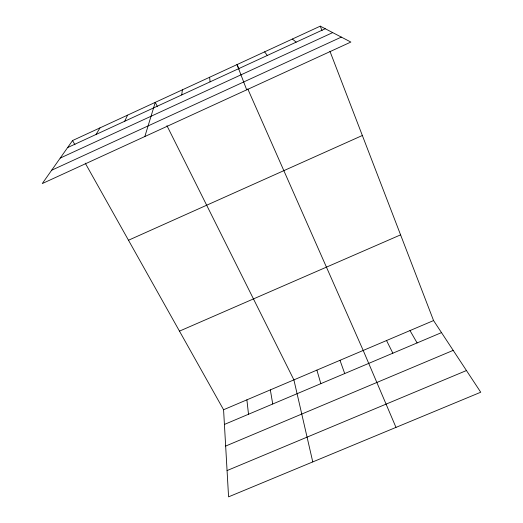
<?xml version="1.0" encoding="UTF-8"?>
<svg xmlns="http://www.w3.org/2000/svg" width="523" height="523" viewBox="0 0 523 523"><rect width="100%" height="100%" fill="white"/><g stroke="black" fill="none" stroke-linecap="round" stroke-linejoin="round"><path stroke-width="0.78" d="M181.749 94.931L182.37 89.838M144.851 136.529L155.279 102.345L157.469 106.725M124.742 121.225L127.54 115.158M96.088 134.444L99.971 127.893M72.573 140.543L42.265 183.573L350.868 42.056L320.272 26.15L72.573 140.543L74.946 144.786M67.617 147.578L325.247 28.732M60.217 158.083L332.693 32.609M51.659 170.237L341.342 37.1M128.488 240.24L362.347 135.49M179.474 331.131L400.585 234.86M223.576 409.744L433.567 320.566L480.735 392.23L228.571 496.85L223.576 409.744L85.249 163.156M224.419 424.441L441.497 332.615M225.655 446.067L453.186 350.371M227.06 470.569L466.457 370.539M292.357 39.042L296.181 42.141M264.612 51.855L267.305 55.464M409.993 330.575L417.112 342.931M386.543 340.538L392.858 353.188M166.942 125.683L293.906 379.881L312.767 461.914M238.985 69.016L237.03 64.591L246.699 89.825M247.771 88.917L363.21 350.449L395.989 427.389M320.272 26.15L322.031 30.713M329.928 51.234L433.567 320.566M339.989 360.308L344.722 373.553M316.892 370.114L320.841 383.653M270.339 389.883L272.731 404.004M246.895 399.84L248.51 414.249M209.618 77.254L210.089 81.856"/></g></svg>
